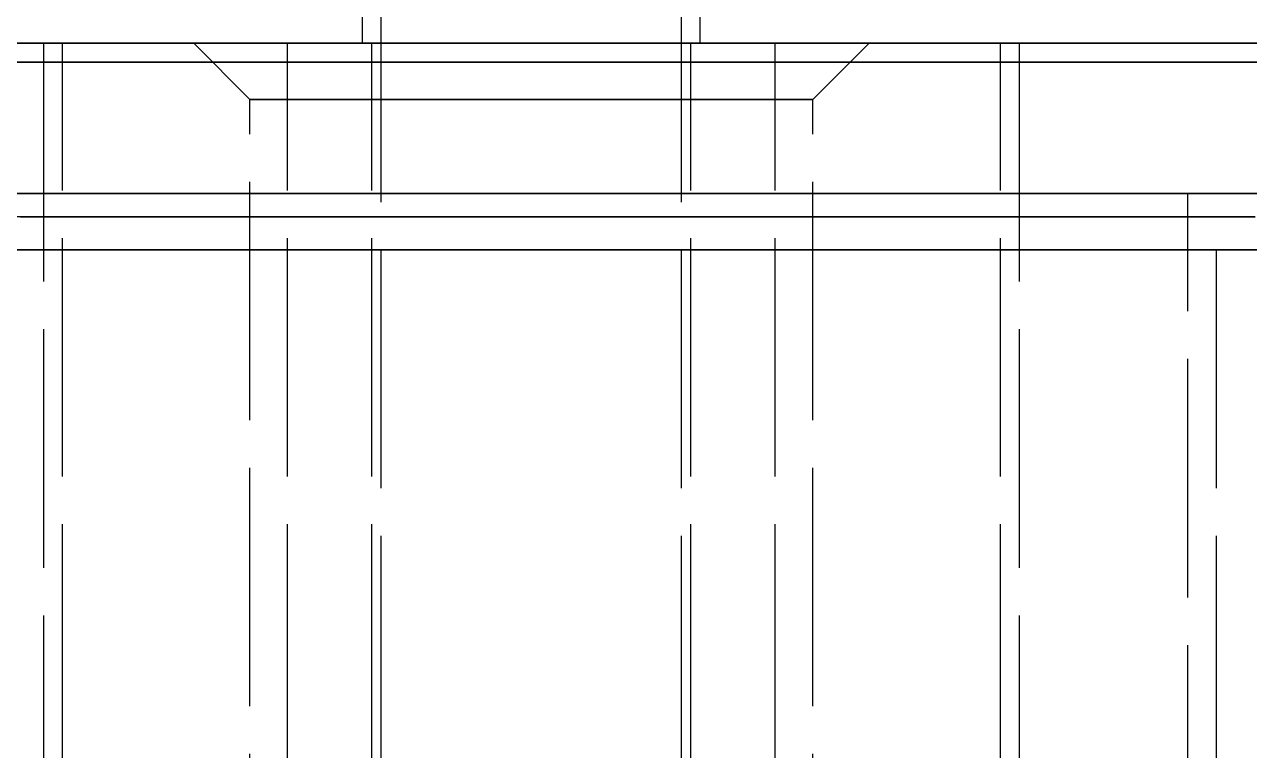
# Model space of a CAD drawing. Header units: millimetres. Extents: x -9 to 243, y -53 to 196.
# Drawn here: x 156.15 to 162.68, y 28.63 to 32.5 of the extents above; entities that cross this region are included whole.
import ezdxf

# ---------------------------------------------------------------- set-up
doc = ezdxf.new("R2010")
doc.units = ezdxf.units.MM
doc.linetypes.add('DASHED', pattern=[1.524, 1.27, -0.254])
doc.layers.add('HIDDEN', color=8, linetype='DASHED')
doc.layers.add('VISIBLE', color=7, linetype='CONTINUOUS')

msp = doc.modelspace()

# ---------------------------------------------------------------- linework, layer by layer
at = {"layer": 'HIDDEN'}
for points in [[(158.05, -23.31), (158.05, 34.4)], [(159.65, -23.31), (159.65, 34.4)], [(157.95, 32.4), (157.95, 33.31)], [(159.75, 32.4), (159.75, 33.31)], [(162.7619, 32.4), (162.50952, 32.4), (162.25714, 32.4), (162.00476, 32.4), (161.75238, 32.4), (161.5, 32.4), (161.24762, 32.4), (160.99524, 32.4), (160.74286, 32.4), (160.49048, 32.4), (160.2381, 32.4), (159.98571, 32.4), (159.73333, 32.4), (159.48095, 32.4), (159.22857, 32.4), (158.97619, 32.4), (158.72381, 32.4), (158.47143, 32.4), (158.21905, 32.4), (157.96667, 32.4), (157.71429, 32.4), (157.4619, 32.4), (157.20952, 32.4), (156.95714, 32.4), (156.70476, 32.4), (156.45238, 32.4), (156.2, 32.4), (155.94762, 32.4)], [(162.90952, 32.4), (162.66349, 32.4), (162.41746, 32.4), (162.17143, 32.4), (161.9254, 32.4), (161.67937, 32.4), (161.43333, 32.4), (161.1873, 32.4), (160.94127, 32.4), (160.69524, 32.4), (160.44921, 32.4), (160.20317, 32.4), (159.95714, 32.4), (159.71111, 32.4), (159.46508, 32.4), (159.21905, 32.4), (158.97302, 32.4), (158.72698, 32.4), (158.48095, 32.4), (158.23492, 32.4), (157.98889, 32.4), (157.74286, 32.4), (157.49683, 32.4), (157.25079, 32.4), (157.00476, 32.4), (156.75873, 32.4), (156.5127, 32.4), (156.26667, 32.4), (156.02063, 32.4)], [(156.07381, 32.4), (156.2, 32.4), (156.32619, 32.4), (156.45238, 32.4), (156.57857, 32.4), (156.70476, 32.4), (156.83095, 32.4), (156.95714, 32.4), (157.08333, 32.4), (157.20952, 32.4), (157.33571, 32.4), (157.4619, 32.4), (157.5881, 32.4), (157.71429, 32.4), (157.84048, 32.4), (157.96667, 32.4), (158.09286, 32.4), (158.21905, 32.4), (158.34524, 32.4), (158.47143, 32.4), (158.59762, 32.4), (158.72381, 32.4), (158.85, 32.4)], [(156.14365, 32.4), (156.26667, 32.4), (156.38968, 32.4), (156.5127, 32.4), (156.63571, 32.4), (156.75873, 32.4), (156.88175, 32.4), (157.00476, 32.4), (157.12778, 32.4), (157.25079, 32.4), (157.37381, 32.4), (157.49683, 32.4), (157.61984, 32.4), (157.74286, 32.4), (157.86587, 32.4), (157.98889, 32.4), (158.1119, 32.4), (158.23492, 32.4), (158.35794, 32.4), (158.48095, 32.4), (158.60397, 32.4), (158.72698, 32.4), (158.85, 32.4)], [(161.45, 32.4), (161.36746, 32.4), (161.28492, 32.4), (161.20238, 32.4), (161.11984, 32.4), (161.0373, 32.4), (160.95476, 32.4), (160.87222, 32.4), (160.78968, 32.4), (160.70714, 32.4), (160.6246, 32.4), (160.54206, 32.4), (160.45952, 32.4), (160.37698, 32.4), (160.29444, 32.4), (160.2119, 32.4), (160.12937, 32.4), (160.04683, 32.4), (159.96429, 32.4), (159.88175, 32.4), (159.79921, 32.4), (159.71667, 32.4), (159.63413, 32.4), (159.55159, 32.4), (159.46905, 32.4), (159.38651, 32.4), (159.30397, 32.4), (159.22143, 32.4), (159.13889, 32.4), (159.05635, 32.4), (158.97381, 32.4), (158.89127, 32.4), (158.80873, 32.4), (158.72619, 32.4), (158.64365, 32.4), (158.56111, 32.4), (158.47857, 32.4), (158.39603, 32.4), (158.31349, 32.4), (158.23095, 32.4), (158.14841, 32.4), (158.06587, 32.4), (157.98333, 32.4), (157.90079, 32.4), (157.81825, 32.4), (157.73571, 32.4), (157.65317, 32.4), (157.57063, 32.4), (157.4881, 32.4), (157.40556, 32.4), (157.32302, 32.4), (157.24048, 32.4), (157.15794, 32.4), (157.0754, 32.4), (156.99286, 32.4), (156.91032, 32.4), (156.82778, 32.4), (156.74524, 32.4), (156.6627, 32.4), (156.58016, 32.4), (156.49762, 32.4), (156.41508, 32.4), (156.33254, 32.4), (156.25, 32.4)], [(156.25, 32.4), (156.29127, 32.4), (156.33254, 32.4), (156.37381, 32.4), (156.41508, 32.4), (156.45635, 32.4), (156.49762, 32.4), (156.53889, 32.4), (156.58016, 32.4), (156.62143, 32.4), (156.6627, 32.4), (156.70397, 32.4), (156.74524, 32.4), (156.78651, 32.4), (156.82778, 32.4), (156.86905, 32.4), (156.91032, 32.4), (156.95159, 32.4), (156.99286, 32.4), (157.03413, 32.4), (157.0754, 32.4), (157.11667, 32.4), (157.15794, 32.4), (157.19921, 32.4), (157.24048, 32.4), (157.28175, 32.4), (157.32302, 32.4), (157.36429, 32.4), (157.40556, 32.4), (157.44683, 32.4), (157.4881, 32.4), (157.52937, 32.4), (157.57063, 32.4), (157.6119, 32.4), (157.65317, 32.4), (157.69444, 32.4), (157.73571, 32.4), (157.77698, 32.4), (157.81825, 32.4), (157.85952, 32.4), (157.90079, 32.4), (157.94206, 32.4), (157.98333, 32.4), (158.0246, 32.4), (158.06587, 32.4), (158.10714, 32.4), (158.14841, 32.4), (158.18968, 32.4), (158.23095, 32.4), (158.27222, 32.4), (158.31349, 32.4), (158.35476, 32.4), (158.39603, 32.4), (158.4373, 32.4), (158.47857, 32.4), (158.51984, 32.4), (158.56111, 32.4), (158.60238, 32.4), (158.64365, 32.4), (158.68492, 32.4), (158.72619, 32.4), (158.76746, 32.4), (158.80873, 32.4), (158.85, 32.4)], [(156.25, 32.4), (156.25, 26.4)], [(161.35, 32.4), (161.27063, 32.4), (161.19127, 32.4), (161.1119, 32.4), (161.03254, 32.4), (160.95317, 32.4), (160.87381, 32.4), (160.79444, 32.4), (160.71508, 32.4), (160.63571, 32.4), (160.55635, 32.4), (160.47698, 32.4), (160.39762, 32.4), (160.31825, 32.4), (160.23889, 32.4), (160.15952, 32.4), (160.08016, 32.4), (160.00079, 32.4), (159.92143, 32.4), (159.84206, 32.4), (159.7627, 32.4), (159.68333, 32.4), (159.60397, 32.4), (159.5246, 32.4), (159.44524, 32.4), (159.36587, 32.4), (159.28651, 32.4), (159.20714, 32.4), (159.12778, 32.4), (159.04841, 32.4), (158.96905, 32.4), (158.88968, 32.4), (158.81032, 32.4), (158.73095, 32.4), (158.65159, 32.4), (158.57222, 32.4), (158.49286, 32.4), (158.41349, 32.4), (158.33413, 32.4), (158.25476, 32.4), (158.1754, 32.4), (158.09603, 32.4), (158.01667, 32.4), (157.9373, 32.4), (157.85794, 32.4), (157.77857, 32.4), (157.69921, 32.4), (157.61984, 32.4), (157.54048, 32.4), (157.46111, 32.4), (157.38175, 32.4), (157.30238, 32.4), (157.22302, 32.4), (157.14365, 32.4), (157.06429, 32.4), (156.98492, 32.4), (156.90556, 32.4), (156.82619, 32.4), (156.74683, 32.4), (156.66746, 32.4), (156.5881, 32.4), (156.50873, 32.4), (156.42937, 32.4), (156.35, 32.4)], [(156.35, 32.4), (156.38968, 32.4), (156.42937, 32.4), (156.46905, 32.4), (156.50873, 32.4), (156.54841, 32.4), (156.5881, 32.4), (156.62778, 32.4), (156.66746, 32.4), (156.70714, 32.4), (156.74683, 32.4), (156.78651, 32.4), (156.82619, 32.4), (156.86587, 32.4), (156.90556, 32.4), (156.94524, 32.4), (156.98492, 32.4), (157.0246, 32.4), (157.06429, 32.4), (157.10397, 32.4), (157.14365, 32.4), (157.18333, 32.4), (157.22302, 32.4), (157.2627, 32.4), (157.30238, 32.4), (157.34206, 32.4), (157.38175, 32.4), (157.42143, 32.4), (157.46111, 32.4), (157.50079, 32.4), (157.54048, 32.4), (157.58016, 32.4), (157.61984, 32.4), (157.65952, 32.4), (157.69921, 32.4), (157.73889, 32.4), (157.77857, 32.4), (157.81825, 32.4), (157.85794, 32.4), (157.89762, 32.4), (157.9373, 32.4), (157.97698, 32.4), (158.01667, 32.4), (158.05635, 32.4), (158.09603, 32.4), (158.13571, 32.4), (158.1754, 32.4), (158.21508, 32.4), (158.25476, 32.4), (158.29444, 32.4), (158.33413, 32.4), (158.37381, 32.4), (158.41349, 32.4), (158.45317, 32.4), (158.49286, 32.4), (158.53254, 32.4), (158.57222, 32.4), (158.6119, 32.4), (158.65159, 32.4), (158.69127, 32.4), (158.73095, 32.4), (158.77063, 32.4), (158.81032, 32.4), (158.85, 32.4)], [(156.35, -20.2), (156.35, 32.4)], [(160.65, 32.4), (160.59286, 32.4), (160.53571, 32.4), (160.47857, 32.4), (160.42143, 32.4), (160.36429, 32.4), (160.30714, 32.4), (160.25, 32.4), (160.19286, 32.4), (160.13571, 32.4), (160.07857, 32.4), (160.02143, 32.4), (159.96429, 32.4), (159.90714, 32.4), (159.85, 32.4), (159.79286, 32.4), (159.73571, 32.4), (159.67857, 32.4), (159.62143, 32.4), (159.56429, 32.4), (159.50714, 32.4), (159.45, 32.4), (159.39286, 32.4), (159.33571, 32.4), (159.27857, 32.4), (159.22143, 32.4), (159.16429, 32.4), (159.10714, 32.4), (159.05, 32.4), (158.99286, 32.4), (158.93571, 32.4), (158.87857, 32.4), (158.82143, 32.4), (158.76429, 32.4), (158.70714, 32.4), (158.65, 32.4), (158.59286, 32.4), (158.53571, 32.4), (158.47857, 32.4), (158.42143, 32.4), (158.36429, 32.4), (158.30714, 32.4), (158.25, 32.4), (158.19286, 32.4), (158.13571, 32.4), (158.07857, 32.4), (158.02143, 32.4), (157.96429, 32.4), (157.90714, 32.4), (157.85, 32.4), (157.79286, 32.4), (157.73571, 32.4), (157.67857, 32.4), (157.62143, 32.4), (157.56429, 32.4), (157.50714, 32.4), (157.45, 32.4), (157.39286, 32.4), (157.33571, 32.4), (157.27857, 32.4), (157.22143, 32.4), (157.16429, 32.4), (157.10714, 32.4), (157.05, 32.4)], [(157.05, 32.4), (157.07857, 32.4), (157.10714, 32.4), (157.13571, 32.4), (157.16429, 32.4), (157.19286, 32.4), (157.22143, 32.4), (157.25, 32.4), (157.27857, 32.4), (157.30714, 32.4), (157.33571, 32.4), (157.36429, 32.4), (157.39286, 32.4), (157.42143, 32.4), (157.45, 32.4), (157.47857, 32.4), (157.50714, 32.4), (157.53571, 32.4), (157.56429, 32.4), (157.59286, 32.4), (157.62143, 32.4), (157.65, 32.4), (157.67857, 32.4), (157.70714, 32.4), (157.73571, 32.4), (157.76429, 32.4), (157.79286, 32.4), (157.82143, 32.4), (157.85, 32.4), (157.87857, 32.4), (157.90714, 32.4), (157.93571, 32.4), (157.96429, 32.4), (157.99286, 32.4), (158.02143, 32.4), (158.05, 32.4), (158.07857, 32.4), (158.10714, 32.4), (158.13571, 32.4), (158.16429, 32.4), (158.19286, 32.4), (158.22143, 32.4), (158.25, 32.4), (158.27857, 32.4), (158.30714, 32.4), (158.33571, 32.4), (158.36429, 32.4), (158.39286, 32.4), (158.42143, 32.4), (158.45, 32.4), (158.47857, 32.4), (158.50714, 32.4), (158.53571, 32.4), (158.56429, 32.4), (158.59286, 32.4), (158.62143, 32.4), (158.65, 32.4), (158.67857, 32.4), (158.70714, 32.4), (158.73571, 32.4), (158.76429, 32.4), (158.79286, 32.4), (158.82143, 32.4), (158.85, 32.4)], [(157.35, 32.1), (157.05, 32.4)], [(160.15, 32.4), (160.10873, 32.4), (160.06746, 32.4), (160.02619, 32.4), (159.98492, 32.4), (159.94365, 32.4), (159.90238, 32.4), (159.86111, 32.4), (159.81984, 32.4), (159.77857, 32.4), (159.7373, 32.4), (159.69603, 32.4), (159.65476, 32.4), (159.61349, 32.4), (159.57222, 32.4), (159.53095, 32.4), (159.48968, 32.4), (159.44841, 32.4), (159.40714, 32.4), (159.36587, 32.4), (159.3246, 32.4), (159.28333, 32.4), (159.24206, 32.4), (159.20079, 32.4), (159.15952, 32.4), (159.11825, 32.4), (159.07698, 32.4), (159.03571, 32.4), (158.99444, 32.4), (158.95317, 32.4), (158.9119, 32.4), (158.87063, 32.4), (158.82937, 32.4), (158.7881, 32.4), (158.74683, 32.4), (158.70556, 32.4), (158.66429, 32.4), (158.62302, 32.4), (158.58175, 32.4), (158.54048, 32.4), (158.49921, 32.4), (158.45794, 32.4), (158.41667, 32.4), (158.3754, 32.4), (158.33413, 32.4), (158.29286, 32.4), (158.25159, 32.4), (158.21032, 32.4), (158.16905, 32.4), (158.12778, 32.4), (158.08651, 32.4), (158.04524, 32.4), (158.00397, 32.4), (157.9627, 32.4), (157.92143, 32.4), (157.88016, 32.4), (157.83889, 32.4), (157.79762, 32.4), (157.75635, 32.4), (157.71508, 32.4), (157.67381, 32.4), (157.63254, 32.4), (157.59127, 32.4), (157.55, 32.4)], [(157.55, 32.4), (157.57063, 32.4), (157.59127, 32.4), (157.6119, 32.4), (157.63254, 32.4), (157.65317, 32.4), (157.67381, 32.4), (157.69444, 32.4), (157.71508, 32.4), (157.73571, 32.4), (157.75635, 32.4), (157.77698, 32.4), (157.79762, 32.4), (157.81825, 32.4), (157.83889, 32.4), (157.85952, 32.4), (157.88016, 32.4), (157.90079, 32.4), (157.92143, 32.4), (157.94206, 32.4), (157.9627, 32.4), (157.98333, 32.4), (158.00397, 32.4), (158.0246, 32.4), (158.04524, 32.4), (158.06587, 32.4), (158.08651, 32.4), (158.10714, 32.4), (158.12778, 32.4), (158.14841, 32.4), (158.16905, 32.4), (158.18968, 32.4), (158.21032, 32.4), (158.23095, 32.4), (158.25159, 32.4), (158.27222, 32.4), (158.29286, 32.4), (158.31349, 32.4), (158.33413, 32.4), (158.35476, 32.4), (158.3754, 32.4), (158.39603, 32.4), (158.41667, 32.4), (158.4373, 32.4), (158.45794, 32.4), (158.47857, 32.4), (158.49921, 32.4), (158.51984, 32.4), (158.54048, 32.4), (158.56111, 32.4), (158.58175, 32.4), (158.60238, 32.4), (158.62302, 32.4), (158.64365, 32.4), (158.66429, 32.4), (158.68492, 32.4), (158.70556, 32.4), (158.72619, 32.4), (158.74683, 32.4), (158.76746, 32.4), (158.7881, 32.4), (158.80873, 32.4), (158.82937, 32.4), (158.85, 32.4)], [(157.55, -20.2), (157.55, 32.4)], [(159.75, 32.4), (159.72143, 32.4), (159.69286, 32.4), (159.66429, 32.4), (159.63571, 32.4), (159.60714, 32.4), (159.57857, 32.4), (159.55, 32.4), (159.52143, 32.4), (159.49286, 32.4), (159.46429, 32.4), (159.43571, 32.4), (159.40714, 32.4), (159.37857, 32.4), (159.35, 32.4), (159.32143, 32.4), (159.29286, 32.4), (159.26429, 32.4), (159.23571, 32.4), (159.20714, 32.4), (159.17857, 32.4), (159.15, 32.4), (159.12143, 32.4), (159.09286, 32.4), (159.06429, 32.4), (159.03571, 32.4), (159.00714, 32.4), (158.97857, 32.4), (158.95, 32.4), (158.92143, 32.4), (158.89286, 32.4), (158.86429, 32.4), (158.83571, 32.4), (158.80714, 32.4), (158.77857, 32.4), (158.75, 32.4), (158.72143, 32.4), (158.69286, 32.4), (158.66429, 32.4), (158.63571, 32.4), (158.60714, 32.4), (158.57857, 32.4), (158.55, 32.4), (158.52143, 32.4), (158.49286, 32.4), (158.46429, 32.4), (158.43571, 32.4), (158.40714, 32.4), (158.37857, 32.4), (158.35, 32.4), (158.32143, 32.4), (158.29286, 32.4), (158.26429, 32.4), (158.23571, 32.4), (158.20714, 32.4), (158.17857, 32.4), (158.15, 32.4), (158.12143, 32.4), (158.09286, 32.4), (158.06429, 32.4), (158.03571, 32.4), (158.00714, 32.4), (157.97857, 32.4), (157.95, 32.4)], [(157.95, 32.4), (157.96429, 32.4), (157.97857, 32.4), (157.99286, 32.4), (158.00714, 32.4), (158.02143, 32.4), (158.03571, 32.4), (158.05, 32.4), (158.06429, 32.4), (158.07857, 32.4), (158.09286, 32.4), (158.10714, 32.4), (158.12143, 32.4), (158.13571, 32.4), (158.15, 32.4), (158.16429, 32.4), (158.17857, 32.4), (158.19286, 32.4), (158.20714, 32.4), (158.22143, 32.4), (158.23571, 32.4), (158.25, 32.4), (158.26429, 32.4), (158.27857, 32.4), (158.29286, 32.4), (158.30714, 32.4), (158.32143, 32.4), (158.33571, 32.4), (158.35, 32.4), (158.36429, 32.4), (158.37857, 32.4), (158.39286, 32.4), (158.40714, 32.4), (158.42143, 32.4), (158.43571, 32.4), (158.45, 32.4), (158.46429, 32.4), (158.47857, 32.4), (158.49286, 32.4), (158.50714, 32.4), (158.52143, 32.4), (158.53571, 32.4), (158.55, 32.4), (158.56429, 32.4), (158.57857, 32.4), (158.59286, 32.4), (158.60714, 32.4), (158.62143, 32.4), (158.63571, 32.4), (158.65, 32.4), (158.66429, 32.4), (158.67857, 32.4), (158.69286, 32.4), (158.70714, 32.4), (158.72143, 32.4), (158.73571, 32.4), (158.75, 32.4), (158.76429, 32.4), (158.77857, 32.4), (158.79286, 32.4), (158.80714, 32.4), (158.82143, 32.4), (158.83571, 32.4), (158.85, 32.4)], [(159.7, 32.4), (159.67302, 32.4), (159.64603, 32.4), (159.61905, 32.4), (159.59206, 32.4), (159.56508, 32.4), (159.5381, 32.4), (159.51111, 32.4), (159.48413, 32.4), (159.45714, 32.4), (159.43016, 32.4), (159.40317, 32.4), (159.37619, 32.4), (159.34921, 32.4), (159.32222, 32.4), (159.29524, 32.4), (159.26825, 32.4), (159.24127, 32.4), (159.21429, 32.4), (159.1873, 32.4), (159.16032, 32.4), (159.13333, 32.4), (159.10635, 32.4), (159.07937, 32.4), (159.05238, 32.4), (159.0254, 32.4), (158.99841, 32.4), (158.97143, 32.4), (158.94444, 32.4), (158.91746, 32.4), (158.89048, 32.4), (158.86349, 32.4), (158.83651, 32.4), (158.80952, 32.4), (158.78254, 32.4), (158.75556, 32.4), (158.72857, 32.4), (158.70159, 32.4), (158.6746, 32.4), (158.64762, 32.4), (158.62063, 32.4), (158.59365, 32.4), (158.56667, 32.4), (158.53968, 32.4), (158.5127, 32.4), (158.48571, 32.4), (158.45873, 32.4), (158.43175, 32.4), (158.40476, 32.4), (158.37778, 32.4), (158.35079, 32.4), (158.32381, 32.4), (158.29683, 32.4), (158.26984, 32.4), (158.24286, 32.4), (158.21587, 32.4), (158.18889, 32.4), (158.1619, 32.4), (158.13492, 32.4), (158.10794, 32.4), (158.08095, 32.4), (158.05397, 32.4), (158.02698, 32.4), (158, 32.4)], [(158, 32.4), (158.01349, 32.4), (158.02698, 32.4), (158.04048, 32.4), (158.05397, 32.4), (158.06746, 32.4), (158.08095, 32.4), (158.09444, 32.4), (158.10794, 32.4), (158.12143, 32.4), (158.13492, 32.4), (158.14841, 32.4), (158.1619, 32.4), (158.1754, 32.4), (158.18889, 32.4), (158.20238, 32.4), (158.21587, 32.4), (158.22937, 32.4), (158.24286, 32.4), (158.25635, 32.4), (158.26984, 32.4), (158.28333, 32.4), (158.29683, 32.4), (158.31032, 32.4), (158.32381, 32.4), (158.3373, 32.4), (158.35079, 32.4), (158.36429, 32.4), (158.37778, 32.4), (158.39127, 32.4), (158.40476, 32.4), (158.41825, 32.4), (158.43175, 32.4), (158.44524, 32.4), (158.45873, 32.4), (158.47222, 32.4), (158.48571, 32.4), (158.49921, 32.4), (158.5127, 32.4), (158.52619, 32.4), (158.53968, 32.4), (158.55317, 32.4), (158.56667, 32.4), (158.58016, 32.4), (158.59365, 32.4), (158.60714, 32.4), (158.62063, 32.4), (158.63413, 32.4), (158.64762, 32.4), (158.66111, 32.4), (158.6746, 32.4), (158.6881, 32.4), (158.70159, 32.4), (158.71508, 32.4), (158.72857, 32.4), (158.74206, 32.4), (158.75556, 32.4), (158.76905, 32.4), (158.78254, 32.4), (158.79603, 32.4), (158.80952, 32.4), (158.82302, 32.4), (158.83651, 32.4), (158.85, 32.4)], [(158, -20.2), (158, 32.4)], [(158.85, 32.4), (158.87857, 32.4), (158.90714, 32.4), (158.93571, 32.4), (158.96429, 32.4), (158.99286, 32.4), (159.02143, 32.4), (159.05, 32.4), (159.07857, 32.4), (159.10714, 32.4), (159.13571, 32.4), (159.16429, 32.4), (159.19286, 32.4), (159.22143, 32.4), (159.25, 32.4), (159.27857, 32.4), (159.30714, 32.4), (159.33571, 32.4), (159.36429, 32.4), (159.39286, 32.4), (159.42143, 32.4), (159.45, 32.4), (159.47857, 32.4), (159.50714, 32.4), (159.53571, 32.4), (159.56429, 32.4), (159.59286, 32.4), (159.62143, 32.4), (159.65, 32.4), (159.67857, 32.4), (159.70714, 32.4), (159.73571, 32.4), (159.76429, 32.4), (159.79286, 32.4), (159.82143, 32.4), (159.85, 32.4), (159.87857, 32.4), (159.90714, 32.4), (159.93571, 32.4), (159.96429, 32.4), (159.99286, 32.4), (160.02143, 32.4), (160.05, 32.4), (160.07857, 32.4), (160.10714, 32.4), (160.13571, 32.4), (160.16429, 32.4), (160.19286, 32.4), (160.22143, 32.4), (160.25, 32.4), (160.27857, 32.4), (160.30714, 32.4), (160.33571, 32.4), (160.36429, 32.4), (160.39286, 32.4), (160.42143, 32.4), (160.45, 32.4), (160.47857, 32.4), (160.50714, 32.4), (160.53571, 32.4), (160.56429, 32.4), (160.59286, 32.4), (160.62143, 32.4), (160.65, 32.4)], [(158.85, 32.4), (158.88968, 32.4), (158.92937, 32.4), (158.96905, 32.4), (159.00873, 32.4), (159.04841, 32.4), (159.0881, 32.4), (159.12778, 32.4), (159.16746, 32.4), (159.20714, 32.4), (159.24683, 32.4), (159.28651, 32.4), (159.32619, 32.4), (159.36587, 32.4), (159.40556, 32.4), (159.44524, 32.4), (159.48492, 32.4), (159.5246, 32.4), (159.56429, 32.4), (159.60397, 32.4), (159.64365, 32.4), (159.68333, 32.4), (159.72302, 32.4), (159.7627, 32.4), (159.80238, 32.4), (159.84206, 32.4), (159.88175, 32.4), (159.92143, 32.4), (159.96111, 32.4), (160.00079, 32.4), (160.04048, 32.4), (160.08016, 32.4), (160.11984, 32.4), (160.15952, 32.4), (160.19921, 32.4), (160.23889, 32.4), (160.27857, 32.4), (160.31825, 32.4), (160.35794, 32.4), (160.39762, 32.4), (160.4373, 32.4), (160.47698, 32.4), (160.51667, 32.4), (160.55635, 32.4), (160.59603, 32.4), (160.63571, 32.4), (160.6754, 32.4), (160.71508, 32.4), (160.75476, 32.4), (160.79444, 32.4), (160.83413, 32.4), (160.87381, 32.4), (160.91349, 32.4), (160.95317, 32.4), (160.99286, 32.4), (161.03254, 32.4), (161.07222, 32.4), (161.1119, 32.4), (161.15159, 32.4), (161.19127, 32.4), (161.23095, 32.4), (161.27063, 32.4), (161.31032, 32.4), (161.35, 32.4)], [(158.85, 32.4), (158.87063, 32.4), (158.89127, 32.4), (158.9119, 32.4), (158.93254, 32.4), (158.95317, 32.4), (158.97381, 32.4), (158.99444, 32.4), (159.01508, 32.4), (159.03571, 32.4), (159.05635, 32.4), (159.07698, 32.4), (159.09762, 32.4), (159.11825, 32.4), (159.13889, 32.4), (159.15952, 32.4), (159.18016, 32.4), (159.20079, 32.4), (159.22143, 32.4), (159.24206, 32.4), (159.2627, 32.4), (159.28333, 32.4), (159.30397, 32.4), (159.3246, 32.4), (159.34524, 32.4), (159.36587, 32.4), (159.38651, 32.4), (159.40714, 32.4), (159.42778, 32.4), (159.44841, 32.4), (159.46905, 32.4), (159.48968, 32.4), (159.51032, 32.4), (159.53095, 32.4), (159.55159, 32.4), (159.57222, 32.4), (159.59286, 32.4), (159.61349, 32.4), (159.63413, 32.4), (159.65476, 32.4), (159.6754, 32.4), (159.69603, 32.4), (159.71667, 32.4), (159.7373, 32.4), (159.75794, 32.4), (159.77857, 32.4), (159.79921, 32.4), (159.81984, 32.4), (159.84048, 32.4), (159.86111, 32.4), (159.88175, 32.4), (159.90238, 32.4), (159.92302, 32.4), (159.94365, 32.4), (159.96429, 32.4), (159.98492, 32.4), (160.00556, 32.4), (160.02619, 32.4), (160.04683, 32.4), (160.06746, 32.4), (160.0881, 32.4), (160.10873, 32.4), (160.12937, 32.4), (160.15, 32.4)], [(158.85, 32.4), (158.86349, 32.4), (158.87698, 32.4), (158.89048, 32.4), (158.90397, 32.4), (158.91746, 32.4), (158.93095, 32.4), (158.94444, 32.4), (158.95794, 32.4), (158.97143, 32.4), (158.98492, 32.4), (158.99841, 32.4), (159.0119, 32.4), (159.0254, 32.4), (159.03889, 32.4), (159.05238, 32.4), (159.06587, 32.4), (159.07937, 32.4), (159.09286, 32.4), (159.10635, 32.4), (159.11984, 32.4), (159.13333, 32.4), (159.14683, 32.4), (159.16032, 32.4), (159.17381, 32.4), (159.1873, 32.4), (159.20079, 32.4), (159.21429, 32.4), (159.22778, 32.4), (159.24127, 32.4), (159.25476, 32.4), (159.26825, 32.4), (159.28175, 32.4), (159.29524, 32.4), (159.30873, 32.4), (159.32222, 32.4), (159.33571, 32.4), (159.34921, 32.4), (159.3627, 32.4), (159.37619, 32.4), (159.38968, 32.4), (159.40317, 32.4), (159.41667, 32.4), (159.43016, 32.4), (159.44365, 32.4), (159.45714, 32.4), (159.47063, 32.4), (159.48413, 32.4), (159.49762, 32.4), (159.51111, 32.4), (159.5246, 32.4), (159.5381, 32.4), (159.55159, 32.4), (159.56508, 32.4), (159.57857, 32.4), (159.59206, 32.4), (159.60556, 32.4), (159.61905, 32.4), (159.63254, 32.4), (159.64603, 32.4), (159.65952, 32.4), (159.67302, 32.4), (159.68651, 32.4), (159.7, 32.4)], [(158.85, 32.4), (158.97619, 32.4), (159.10238, 32.4), (159.22857, 32.4), (159.35476, 32.4), (159.48095, 32.4), (159.60714, 32.4), (159.73333, 32.4), (159.85952, 32.4), (159.98571, 32.4), (160.1119, 32.4), (160.2381, 32.4), (160.36429, 32.4), (160.49048, 32.4), (160.61667, 32.4), (160.74286, 32.4), (160.86905, 32.4), (160.99524, 32.4), (161.12143, 32.4), (161.24762, 32.4), (161.37381, 32.4), (161.5, 32.4), (161.62619, 32.4), (161.75238, 32.4), (161.87857, 32.4), (162.00476, 32.4), (162.13095, 32.4), (162.25714, 32.4), (162.38333, 32.4), (162.50952, 32.4), (162.63571, 32.4), (162.7619, 32.4)], [(158.85, 32.4), (158.89127, 32.4), (158.93254, 32.4), (158.97381, 32.4), (159.01508, 32.4), (159.05635, 32.4), (159.09762, 32.4), (159.13889, 32.4), (159.18016, 32.4), (159.22143, 32.4), (159.2627, 32.4), (159.30397, 32.4), (159.34524, 32.4), (159.38651, 32.4), (159.42778, 32.4), (159.46905, 32.4), (159.51032, 32.4), (159.55159, 32.4), (159.59286, 32.4), (159.63413, 32.4), (159.6754, 32.4), (159.71667, 32.4), (159.75794, 32.4), (159.79921, 32.4), (159.84048, 32.4), (159.88175, 32.4), (159.92302, 32.4), (159.96429, 32.4), (160.00556, 32.4), (160.04683, 32.4), (160.0881, 32.4), (160.12937, 32.4), (160.17063, 32.4), (160.2119, 32.4), (160.25317, 32.4), (160.29444, 32.4), (160.33571, 32.4), (160.37698, 32.4), (160.41825, 32.4), (160.45952, 32.4), (160.50079, 32.4), (160.54206, 32.4), (160.58333, 32.4), (160.6246, 32.4), (160.66587, 32.4), (160.70714, 32.4), (160.74841, 32.4), (160.78968, 32.4), (160.83095, 32.4), (160.87222, 32.4), (160.91349, 32.4), (160.95476, 32.4), (160.99603, 32.4), (161.0373, 32.4), (161.07857, 32.4), (161.11984, 32.4), (161.16111, 32.4), (161.20238, 32.4), (161.24365, 32.4), (161.28492, 32.4), (161.32619, 32.4), (161.36746, 32.4), (161.40873, 32.4), (161.45, 32.4)], [(158.85, 32.4), (158.97302, 32.4), (159.09603, 32.4), (159.21905, 32.4), (159.34206, 32.4), (159.46508, 32.4), (159.5881, 32.4), (159.71111, 32.4), (159.83413, 32.4), (159.95714, 32.4), (160.08016, 32.4), (160.20317, 32.4), (160.32619, 32.4), (160.44921, 32.4), (160.57222, 32.4), (160.69524, 32.4), (160.81825, 32.4), (160.94127, 32.4), (161.06429, 32.4), (161.1873, 32.4), (161.31032, 32.4), (161.43333, 32.4), (161.55635, 32.4), (161.67937, 32.4), (161.80238, 32.4), (161.9254, 32.4), (162.04841, 32.4), (162.17143, 32.4), (162.29444, 32.4), (162.41746, 32.4), (162.54048, 32.4), (162.66349, 32.4), (162.78651, 32.4)], [(158.85, 32.4), (158.86429, 32.4), (158.87857, 32.4), (158.89286, 32.4), (158.90714, 32.4), (158.92143, 32.4), (158.93571, 32.4), (158.95, 32.4), (158.96429, 32.4), (158.97857, 32.4), (158.99286, 32.4), (159.00714, 32.4), (159.02143, 32.4), (159.03571, 32.4), (159.05, 32.4), (159.06429, 32.4), (159.07857, 32.4), (159.09286, 32.4), (159.10714, 32.4), (159.12143, 32.4), (159.13571, 32.4), (159.15, 32.4), (159.16429, 32.4), (159.17857, 32.4), (159.19286, 32.4), (159.20714, 32.4), (159.22143, 32.4), (159.23571, 32.4), (159.25, 32.4), (159.26429, 32.4), (159.27857, 32.4), (159.29286, 32.4), (159.30714, 32.4), (159.32143, 32.4), (159.33571, 32.4), (159.35, 32.4), (159.36429, 32.4), (159.37857, 32.4), (159.39286, 32.4), (159.40714, 32.4), (159.42143, 32.4), (159.43571, 32.4), (159.45, 32.4), (159.46429, 32.4), (159.47857, 32.4), (159.49286, 32.4), (159.50714, 32.4), (159.52143, 32.4), (159.53571, 32.4), (159.55, 32.4), (159.56429, 32.4), (159.57857, 32.4), (159.59286, 32.4), (159.60714, 32.4), (159.62143, 32.4), (159.63571, 32.4), (159.65, 32.4), (159.66429, 32.4), (159.67857, 32.4), (159.69286, 32.4), (159.70714, 32.4), (159.72143, 32.4), (159.73571, 32.4), (159.75, 32.4)], [(159.7, -20.2), (159.7, 32.4)], [(160.15, -20.2), (160.15, 32.4)], [(160.35, 32.1), (160.65, 32.4)], [(161.35, -20.2), (161.35, 32.4)], [(161.45, 32.4), (161.45, 26.4)], [(163.18333, 32.3), (162.51667, 32.3), (161.85, 32.3), (161.18333, 32.3), (160.51667, 32.3), (159.85, 32.3), (159.18333, 32.3), (158.51667, 32.3), (157.85, 32.3), (157.18333, 32.3), (156.51667, 32.3), (155.85, 32.3), (155.18333, 32.3), (154.51667, 32.3), (153.85, 32.3), (153.18333, 32.3), (152.51667, 32.3), (151.85, 32.3)], [(162.93115, 32.3), (162.45102, 32.3), (161.97088, 32.3), (161.49074, 32.3), (161.01061, 32.3), (160.53047, 32.3), (160.05034, 32.3), (159.5702, 32.3), (159.09007, 32.3), (158.60993, 32.3), (158.1298, 32.3), (157.64966, 32.3), (157.16953, 32.3), (156.68939, 32.3), (156.20926, 32.3), (155.72912, 32.3), (155.24898, 32.3), (154.76885, 32.3), (154.28871, 32.3), (153.80858, 32.3), (153.32844, 32.3), (152.84831, 32.3), (152.36817, 32.3)], [(155.96919, 32.3), (156.20926, 32.3), (156.44932, 32.3), (156.68939, 32.3), (156.92946, 32.3), (157.16953, 32.3), (157.40959, 32.3), (157.64966, 32.3), (157.88973, 32.3), (158.1298, 32.3), (158.36986, 32.3), (158.60993, 32.3), (158.85, 32.3)], [(158.85, 32.3), (159.09007, 32.3), (159.33014, 32.3), (159.5702, 32.3), (159.81027, 32.3), (160.05034, 32.3), (160.29041, 32.3), (160.53047, 32.3), (160.77054, 32.3), (161.01061, 32.3), (161.25068, 32.3), (161.49074, 32.3), (161.73081, 32.3), (161.97088, 32.3), (162.21095, 32.3), (162.45102, 32.3), (162.69108, 32.3)], [(160.35, 32.1), (160.30238, 32.1), (160.25476, 32.1), (160.20714, 32.1), (160.15952, 32.1), (160.1119, 32.1), (160.06429, 32.1), (160.01667, 32.1), (159.96905, 32.1), (159.92143, 32.1), (159.87381, 32.1), (159.82619, 32.1), (159.77857, 32.1), (159.73095, 32.1), (159.68333, 32.1), (159.63571, 32.1), (159.5881, 32.1), (159.54048, 32.1), (159.49286, 32.1), (159.44524, 32.1), (159.39762, 32.1), (159.35, 32.1), (159.30238, 32.1), (159.25476, 32.1), (159.20714, 32.1), (159.15952, 32.1), (159.1119, 32.1), (159.06429, 32.1), (159.01667, 32.1), (158.96905, 32.1), (158.92143, 32.1), (158.87381, 32.1), (158.82619, 32.1), (158.77857, 32.1), (158.73095, 32.1), (158.68333, 32.1), (158.63571, 32.1), (158.5881, 32.1), (158.54048, 32.1), (158.49286, 32.1), (158.44524, 32.1), (158.39762, 32.1), (158.35, 32.1), (158.30238, 32.1), (158.25476, 32.1), (158.20714, 32.1), (158.15952, 32.1), (158.1119, 32.1), (158.06429, 32.1), (158.01667, 32.1), (157.96905, 32.1), (157.92143, 32.1), (157.87381, 32.1), (157.82619, 32.1), (157.77857, 32.1), (157.73095, 32.1), (157.68333, 32.1), (157.63571, 32.1), (157.5881, 32.1), (157.54048, 32.1), (157.49286, 32.1), (157.44524, 32.1), (157.39762, 32.1), (157.35, 32.1)], [(157.35, 32.1), (157.37381, 32.1), (157.39762, 32.1), (157.42143, 32.1), (157.44524, 32.1), (157.46905, 32.1), (157.49286, 32.1), (157.51667, 32.1), (157.54048, 32.1), (157.56429, 32.1), (157.5881, 32.1), (157.6119, 32.1), (157.63571, 32.1), (157.65952, 32.1), (157.68333, 32.1), (157.70714, 32.1), (157.73095, 32.1), (157.75476, 32.1), (157.77857, 32.1), (157.80238, 32.1), (157.82619, 32.1), (157.85, 32.1), (157.87381, 32.1), (157.89762, 32.1), (157.92143, 32.1), (157.94524, 32.1), (157.96905, 32.1), (157.99286, 32.1), (158.01667, 32.1), (158.04048, 32.1), (158.06429, 32.1), (158.0881, 32.1), (158.1119, 32.1), (158.13571, 32.1), (158.15952, 32.1), (158.18333, 32.1), (158.20714, 32.1), (158.23095, 32.1), (158.25476, 32.1), (158.27857, 32.1), (158.30238, 32.1), (158.32619, 32.1), (158.35, 32.1), (158.37381, 32.1), (158.39762, 32.1), (158.42143, 32.1), (158.44524, 32.1), (158.46905, 32.1), (158.49286, 32.1), (158.51667, 32.1), (158.54048, 32.1), (158.56429, 32.1), (158.5881, 32.1), (158.6119, 32.1), (158.63571, 32.1), (158.65952, 32.1), (158.68333, 32.1), (158.70714, 32.1), (158.73095, 32.1), (158.75476, 32.1), (158.77857, 32.1), (158.80238, 32.1), (158.82619, 32.1), (158.85, 32.1)], [(157.35, -19.9), (157.35, 32.1)], [(158.85, 32.1), (158.87381, 32.1), (158.89762, 32.1), (158.92143, 32.1), (158.94524, 32.1), (158.96905, 32.1), (158.99286, 32.1), (159.01667, 32.1), (159.04048, 32.1), (159.06429, 32.1), (159.0881, 32.1), (159.1119, 32.1), (159.13571, 32.1), (159.15952, 32.1), (159.18333, 32.1), (159.20714, 32.1), (159.23095, 32.1), (159.25476, 32.1), (159.27857, 32.1), (159.30238, 32.1), (159.32619, 32.1), (159.35, 32.1), (159.37381, 32.1), (159.39762, 32.1), (159.42143, 32.1), (159.44524, 32.1), (159.46905, 32.1), (159.49286, 32.1), (159.51667, 32.1), (159.54048, 32.1), (159.56429, 32.1), (159.5881, 32.1), (159.6119, 32.1), (159.63571, 32.1), (159.65952, 32.1), (159.68333, 32.1), (159.70714, 32.1), (159.73095, 32.1), (159.75476, 32.1), (159.77857, 32.1), (159.80238, 32.1), (159.82619, 32.1), (159.85, 32.1), (159.87381, 32.1), (159.89762, 32.1), (159.92143, 32.1), (159.94524, 32.1), (159.96905, 32.1), (159.99286, 32.1), (160.01667, 32.1), (160.04048, 32.1), (160.06429, 32.1), (160.0881, 32.1), (160.1119, 32.1), (160.13571, 32.1), (160.15952, 32.1), (160.18333, 32.1), (160.20714, 32.1), (160.23095, 32.1), (160.25476, 32.1), (160.27857, 32.1), (160.30238, 32.1), (160.32619, 32.1), (160.35, 32.1)], [(160.35, -19.9), (160.35, 32.1)], [(162.85127, 31.6), (162.50333, 31.6), (162.1554, 31.6), (161.80746, 31.6), (161.45952, 31.6), (161.11159, 31.6), (160.76365, 31.6), (160.41571, 31.6), (160.06778, 31.6), (159.71984, 31.6), (159.3719, 31.6), (159.02397, 31.6), (158.67603, 31.6), (158.3281, 31.6), (157.98016, 31.6), (157.63222, 31.6), (157.28429, 31.6), (156.93635, 31.6), (156.58841, 31.6), (156.24048, 31.6), (155.89254, 31.6)], [(163.07222, 31.6), (162.62778, 31.6), (162.18333, 31.6), (161.73889, 31.6), (161.29444, 31.6), (160.85, 31.6), (160.40556, 31.6), (159.96111, 31.6), (159.51667, 31.6), (159.07222, 31.6), (158.62778, 31.6), (158.18333, 31.6), (157.73889, 31.6), (157.29444, 31.6), (156.85, 31.6), (156.40556, 31.6), (155.96111, 31.6)], [(155.96111, 31.6), (156.18333, 31.6), (156.40556, 31.6), (156.62778, 31.6), (156.85, 31.6), (157.07222, 31.6), (157.29444, 31.6), (157.51667, 31.6), (157.73889, 31.6), (157.96111, 31.6), (158.18333, 31.6), (158.40556, 31.6), (158.62778, 31.6), (158.85, 31.6)], [(156.06651, 31.6), (156.24048, 31.6), (156.41444, 31.6), (156.58841, 31.6), (156.76238, 31.6), (156.93635, 31.6), (157.11032, 31.6), (157.28429, 31.6), (157.45825, 31.6), (157.63222, 31.6), (157.80619, 31.6), (157.98016, 31.6), (158.15413, 31.6), (158.3281, 31.6), (158.50206, 31.6), (158.67603, 31.6), (158.85, 31.6)], [(162.35, 31.6), (162.23889, 31.6), (162.12778, 31.6), (162.01667, 31.6), (161.90556, 31.6), (161.79444, 31.6), (161.68333, 31.6), (161.57222, 31.6), (161.46111, 31.6), (161.35, 31.6), (161.23889, 31.6), (161.12778, 31.6), (161.01667, 31.6), (160.90556, 31.6), (160.79444, 31.6), (160.68333, 31.6), (160.57222, 31.6), (160.46111, 31.6), (160.35, 31.6), (160.23889, 31.6), (160.12778, 31.6), (160.01667, 31.6), (159.90556, 31.6), (159.79444, 31.6), (159.68333, 31.6), (159.57222, 31.6), (159.46111, 31.6), (159.35, 31.6), (159.23889, 31.6), (159.12778, 31.6), (159.01667, 31.6), (158.90556, 31.6), (158.79444, 31.6), (158.68333, 31.6), (158.57222, 31.6), (158.46111, 31.6), (158.35, 31.6), (158.23889, 31.6), (158.12778, 31.6), (158.01667, 31.6), (157.90556, 31.6), (157.79444, 31.6), (157.68333, 31.6), (157.57222, 31.6), (157.46111, 31.6), (157.35, 31.6), (157.23889, 31.6), (157.12778, 31.6), (157.01667, 31.6), (156.90556, 31.6), (156.79444, 31.6), (156.68333, 31.6), (156.57222, 31.6), (156.46111, 31.6), (156.35, 31.6), (156.23889, 31.6), (156.12778, 31.6)], [(156.12778, 31.6), (156.18333, 31.6), (156.23889, 31.6), (156.29444, 31.6), (156.35, 31.6), (156.40556, 31.6), (156.46111, 31.6), (156.51667, 31.6), (156.57222, 31.6), (156.62778, 31.6), (156.68333, 31.6), (156.73889, 31.6), (156.79444, 31.6), (156.85, 31.6), (156.90556, 31.6), (156.96111, 31.6), (157.01667, 31.6), (157.07222, 31.6), (157.12778, 31.6), (157.18333, 31.6), (157.23889, 31.6), (157.29444, 31.6), (157.35, 31.6), (157.40556, 31.6), (157.46111, 31.6), (157.51667, 31.6), (157.57222, 31.6), (157.62778, 31.6), (157.68333, 31.6), (157.73889, 31.6), (157.79444, 31.6), (157.85, 31.6), (157.90556, 31.6), (157.96111, 31.6), (158.01667, 31.6), (158.07222, 31.6), (158.12778, 31.6), (158.18333, 31.6), (158.23889, 31.6), (158.29444, 31.6), (158.35, 31.6), (158.40556, 31.6), (158.46111, 31.6), (158.51667, 31.6), (158.57222, 31.6), (158.62778, 31.6), (158.68333, 31.6), (158.73889, 31.6), (158.79444, 31.6), (158.85, 31.6)], [(158.85, 31.6), (159.07222, 31.6), (159.29444, 31.6), (159.51667, 31.6), (159.73889, 31.6), (159.96111, 31.6), (160.18333, 31.6), (160.40556, 31.6), (160.62778, 31.6), (160.85, 31.6), (161.07222, 31.6), (161.29444, 31.6), (161.51667, 31.6), (161.73889, 31.6), (161.96111, 31.6), (162.18333, 31.6), (162.40556, 31.6), (162.62778, 31.6), (162.85, 31.6)], [(158.85, 31.6), (158.90556, 31.6), (158.96111, 31.6), (159.01667, 31.6), (159.07222, 31.6), (159.12778, 31.6), (159.18333, 31.6), (159.23889, 31.6), (159.29444, 31.6), (159.35, 31.6), (159.40556, 31.6), (159.46111, 31.6), (159.51667, 31.6), (159.57222, 31.6), (159.62778, 31.6), (159.68333, 31.6), (159.73889, 31.6), (159.79444, 31.6), (159.85, 31.6), (159.90556, 31.6), (159.96111, 31.6), (160.01667, 31.6), (160.07222, 31.6), (160.12778, 31.6), (160.18333, 31.6), (160.23889, 31.6), (160.29444, 31.6), (160.35, 31.6), (160.40556, 31.6), (160.46111, 31.6), (160.51667, 31.6), (160.57222, 31.6), (160.62778, 31.6), (160.68333, 31.6), (160.73889, 31.6), (160.79444, 31.6), (160.85, 31.6), (160.90556, 31.6), (160.96111, 31.6), (161.01667, 31.6), (161.07222, 31.6), (161.12778, 31.6), (161.18333, 31.6), (161.23889, 31.6), (161.29444, 31.6), (161.35, 31.6), (161.40556, 31.6), (161.46111, 31.6), (161.51667, 31.6), (161.57222, 31.6), (161.62778, 31.6), (161.68333, 31.6), (161.73889, 31.6), (161.79444, 31.6), (161.85, 31.6), (161.90556, 31.6), (161.96111, 31.6), (162.01667, 31.6), (162.07222, 31.6), (162.12778, 31.6), (162.18333, 31.6), (162.23889, 31.6), (162.29444, 31.6), (162.35, 31.6)], [(158.85, 31.6), (159.02397, 31.6), (159.19794, 31.6), (159.3719, 31.6), (159.54587, 31.6), (159.71984, 31.6), (159.89381, 31.6), (160.06778, 31.6), (160.24175, 31.6), (160.41571, 31.6), (160.58968, 31.6), (160.76365, 31.6), (160.93762, 31.6), (161.11159, 31.6), (161.28556, 31.6), (161.45952, 31.6), (161.63349, 31.6), (161.80746, 31.6), (161.98143, 31.6), (162.1554, 31.6), (162.32937, 31.6), (162.50333, 31.6), (162.6773, 31.6), (162.85127, 31.6)], [(162.35, 26.4), (162.35, 31.6)], [(162.70873, 31.47574), (162.25476, 31.47574), (161.80079, 31.47574), (161.34683, 31.47574), (160.89286, 31.47574), (160.43889, 31.47574), (159.98492, 31.47574), (159.53095, 31.47574), (159.07698, 31.47574), (158.62302, 31.47574), (158.16905, 31.47574), (157.71508, 31.47574), (157.26111, 31.47574), (156.80714, 31.47574), (156.35317, 31.47574), (155.89921, 31.47574), (155.44524, 31.47574), (154.99127, 31.47574), (154.5373, 31.47574), (154.08333, 31.47574), (153.62937, 31.47574), (153.1754, 31.47574), (152.72143, 31.47574), (152.26746, 31.47574)], [(156.12619, 31.47574), (156.35317, 31.47574), (156.58016, 31.47574), (156.80714, 31.47574), (157.03413, 31.47574), (157.26111, 31.47574), (157.4881, 31.47574), (157.71508, 31.47574), (157.94206, 31.47574), (158.16905, 31.47574), (158.39603, 31.47574), (158.62302, 31.47574), (158.85, 31.47574)], [(158.85, 31.47574), (159.07698, 31.47574), (159.30397, 31.47574), (159.53095, 31.47574), (159.75794, 31.47574), (159.98492, 31.47574), (160.2119, 31.47574), (160.43889, 31.47574), (160.66587, 31.47574), (160.89286, 31.47574), (161.11984, 31.47574), (161.34683, 31.47574), (161.57381, 31.47574), (161.80079, 31.47574), (162.02778, 31.47574), (162.25476, 31.47574), (162.48175, 31.47574), (162.70873, 31.47574)], [(162.92429, 31.3), (162.57, 31.3), (162.21571, 31.3), (161.86143, 31.3), (161.50714, 31.3), (161.15286, 31.3), (160.79857, 31.3), (160.44429, 31.3), (160.09, 31.3), (159.73571, 31.3), (159.38143, 31.3), (159.02714, 31.3), (158.67286, 31.3), (158.31857, 31.3), (157.96429, 31.3), (157.61, 31.3), (157.25571, 31.3), (156.90143, 31.3), (156.54714, 31.3), (156.19286, 31.3), (155.83857, 31.3)], [(156.01571, 31.3), (156.19286, 31.3), (156.37, 31.3), (156.54714, 31.3), (156.72429, 31.3), (156.90143, 31.3), (157.07857, 31.3), (157.25571, 31.3), (157.43286, 31.3), (157.61, 31.3), (157.78714, 31.3), (157.96429, 31.3), (158.14143, 31.3), (158.31857, 31.3), (158.49571, 31.3), (158.67286, 31.3), (158.85, 31.3)], [(162.5, 31.3), (162.38413, 31.3), (162.26825, 31.3), (162.15238, 31.3), (162.03651, 31.3), (161.92063, 31.3), (161.80476, 31.3), (161.68889, 31.3), (161.57302, 31.3), (161.45714, 31.3), (161.34127, 31.3), (161.2254, 31.3), (161.10952, 31.3), (160.99365, 31.3), (160.87778, 31.3), (160.7619, 31.3), (160.64603, 31.3), (160.53016, 31.3), (160.41429, 31.3), (160.29841, 31.3), (160.18254, 31.3), (160.06667, 31.3), (159.95079, 31.3), (159.83492, 31.3), (159.71905, 31.3), (159.60317, 31.3), (159.4873, 31.3), (159.37143, 31.3), (159.25556, 31.3), (159.13968, 31.3), (159.02381, 31.3), (158.90794, 31.3), (158.79206, 31.3), (158.67619, 31.3), (158.56032, 31.3), (158.44444, 31.3), (158.32857, 31.3), (158.2127, 31.3), (158.09683, 31.3), (157.98095, 31.3), (157.86508, 31.3), (157.74921, 31.3), (157.63333, 31.3), (157.51746, 31.3), (157.40159, 31.3), (157.28571, 31.3), (157.16984, 31.3), (157.05397, 31.3), (156.9381, 31.3), (156.82222, 31.3), (156.70635, 31.3), (156.59048, 31.3), (156.4746, 31.3), (156.35873, 31.3), (156.24286, 31.3), (156.12698, 31.3)], [(156.12698, 31.3), (156.18492, 31.3), (156.24286, 31.3), (156.30079, 31.3), (156.35873, 31.3), (156.41667, 31.3), (156.4746, 31.3), (156.53254, 31.3), (156.59048, 31.3), (156.64841, 31.3), (156.70635, 31.3), (156.76429, 31.3), (156.82222, 31.3), (156.88016, 31.3), (156.9381, 31.3), (156.99603, 31.3), (157.05397, 31.3), (157.1119, 31.3), (157.16984, 31.3), (157.22778, 31.3), (157.28571, 31.3), (157.34365, 31.3), (157.40159, 31.3), (157.45952, 31.3), (157.51746, 31.3), (157.5754, 31.3), (157.63333, 31.3), (157.69127, 31.3), (157.74921, 31.3), (157.80714, 31.3), (157.86508, 31.3), (157.92302, 31.3), (157.98095, 31.3), (158.03889, 31.3), (158.09683, 31.3), (158.15476, 31.3), (158.2127, 31.3), (158.27063, 31.3), (158.32857, 31.3), (158.38651, 31.3), (158.44444, 31.3), (158.50238, 31.3), (158.56032, 31.3), (158.61825, 31.3), (158.67619, 31.3), (158.73413, 31.3), (158.79206, 31.3), (158.85, 31.3)], [(158.85, 31.3), (158.90794, 31.3), (158.96587, 31.3), (159.02381, 31.3), (159.08175, 31.3), (159.13968, 31.3), (159.19762, 31.3), (159.25556, 31.3), (159.31349, 31.3), (159.37143, 31.3), (159.42937, 31.3), (159.4873, 31.3), (159.54524, 31.3), (159.60317, 31.3), (159.66111, 31.3), (159.71905, 31.3), (159.77698, 31.3), (159.83492, 31.3), (159.89286, 31.3), (159.95079, 31.3), (160.00873, 31.3), (160.06667, 31.3), (160.1246, 31.3), (160.18254, 31.3), (160.24048, 31.3), (160.29841, 31.3), (160.35635, 31.3), (160.41429, 31.3), (160.47222, 31.3), (160.53016, 31.3), (160.5881, 31.3), (160.64603, 31.3), (160.70397, 31.3), (160.7619, 31.3), (160.81984, 31.3), (160.87778, 31.3), (160.93571, 31.3), (160.99365, 31.3), (161.05159, 31.3), (161.10952, 31.3), (161.16746, 31.3), (161.2254, 31.3), (161.28333, 31.3), (161.34127, 31.3), (161.39921, 31.3), (161.45714, 31.3), (161.51508, 31.3), (161.57302, 31.3), (161.63095, 31.3), (161.68889, 31.3), (161.74683, 31.3), (161.80476, 31.3), (161.8627, 31.3), (161.92063, 31.3), (161.97857, 31.3), (162.03651, 31.3), (162.09444, 31.3), (162.15238, 31.3), (162.21032, 31.3), (162.26825, 31.3), (162.32619, 31.3), (162.38413, 31.3), (162.44206, 31.3), (162.5, 31.3)], [(158.85, 31.3), (159.02714, 31.3), (159.20429, 31.3), (159.38143, 31.3), (159.55857, 31.3), (159.73571, 31.3), (159.91286, 31.3), (160.09, 31.3), (160.26714, 31.3), (160.44429, 31.3), (160.62143, 31.3), (160.79857, 31.3), (160.97571, 31.3), (161.15286, 31.3), (161.33, 31.3), (161.50714, 31.3), (161.68429, 31.3), (161.86143, 31.3), (162.03857, 31.3), (162.21571, 31.3), (162.39286, 31.3), (162.57, 31.3), (162.74714, 31.3)], [(162.5, 31.3), (162.5, 26.1)]]:
    msp.add_lwpolyline(points, dxfattribs=at)
at = {"layer": 'VISIBLE'}
for points in [[(152.18333, 32.3), (152.51667, 32.3), (152.85, 32.3), (153.18333, 32.3), (153.51667, 32.3), (153.85, 32.3), (154.18333, 32.3), (154.51667, 32.3), (154.85, 32.3), (155.18333, 32.3), (155.51667, 32.3), (155.85, 32.3), (156.18333, 32.3), (156.51667, 32.3), (156.85, 32.3), (157.18333, 32.3), (157.51667, 32.3), (157.85, 32.3), (158.18333, 32.3), (158.51667, 32.3), (158.85, 32.3)], [(158.85, 32.3), (159.18333, 32.3), (159.51667, 32.3), (159.85, 32.3), (160.18333, 32.3), (160.51667, 32.3), (160.85, 32.3), (161.18333, 32.3), (161.51667, 32.3), (161.85, 32.3), (162.18333, 32.3), (162.51667, 32.3), (162.85, 32.3)]]:
    msp.add_lwpolyline(points, dxfattribs=at)

doc.saveas('drawing.dxf')
